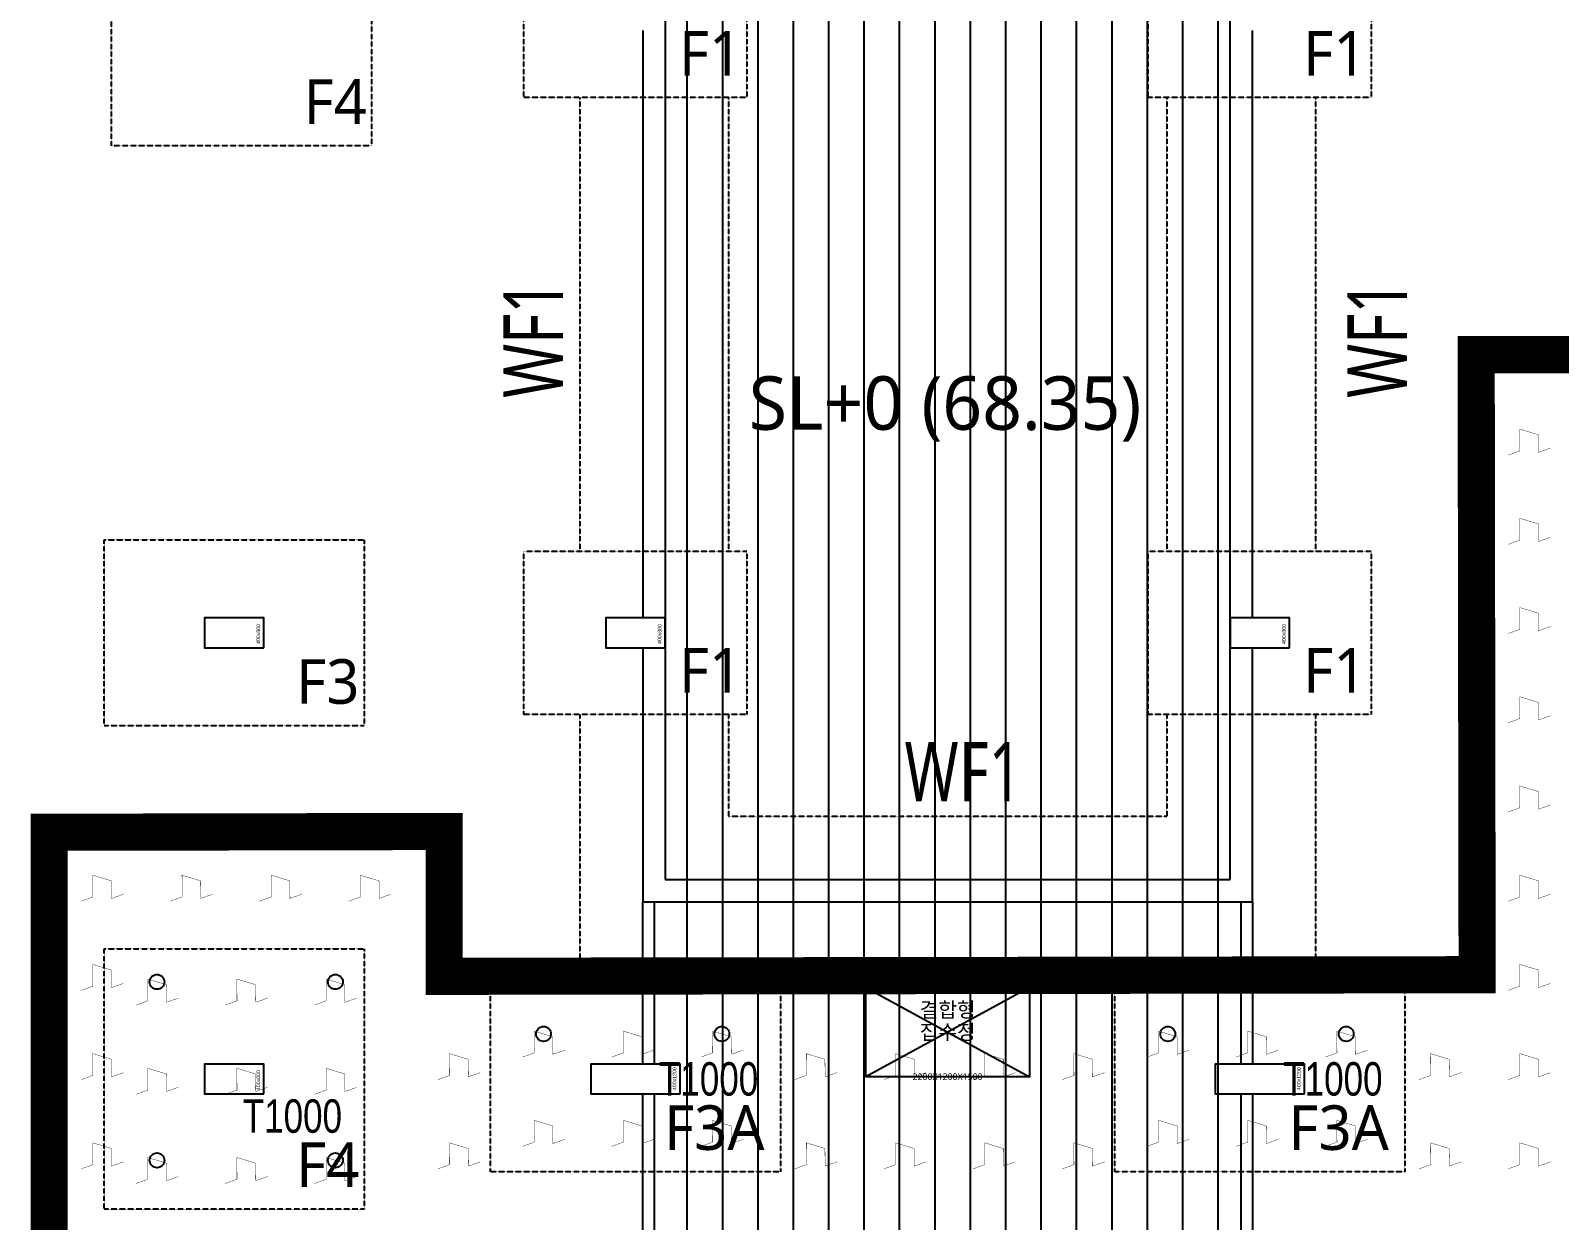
# Model space of a CAD drawing. Header units: millimetres. Extents: x 91591 to 1353697, y 75729 to 160586.
# Drawn here: x 1101941 to 1122511, y 127412 to 143415 of the extents above; entities that cross this region are included whole.
import ezdxf
from ezdxf.enums import TextEntityAlignment as Align

# ---------------------------------------------------------------- set-up
doc = ezdxf.new("R2010")
doc.units = ezdxf.units.MM
doc.linetypes.add('HID', pattern=[2.5, 1.5, -1])
doc.linetypes.add('HIDDEN', pattern=[0.375, 0.25, -0.125])
for name, color, linetype in [('-S_F', 7, 'Continuous'), ('-S_F_NAME', 7, 'Continuous'), ('8', 8, 'Continuous'), ('NX_BAR(D)', 7, 'Continuous'), ('S-HAT_SLAB LEVEL', 7, 'Continuous'), ('S-TEXT-NOTES-TEXT', 3, 'Continuous'), ('XR-지하주차장$0$A-CON', 2, 'Continuous'), ('XR-지하주차장$0$AA-COL', 2, 'Continuous'), ('XR-지하주차장$1$A-집수정', 4, 'Continuous'), ('기초', 7, 'Continuous')]:
    doc.layers.add(name, color=color, linetype=linetype)
doc.layers.add('DEFPOINT', color=142, linetype='Continuous', plot=False)
doc.layers.add('S_NOPLOT_251', color=251, linetype='Continuous', plot=False)
doc.styles.add('EST', font='')
doc.styles.add('XR-지하주차장$0$Standard', font='arial.ttf')
doc.styles.add('XR-지하주차장$0$맑은고딕', font='malgun.ttf')
doc.styles.add('맑은 고딕', font='malgun.ttf')
doc.styles.add('맑은고딕', font='malgun.ttf')
doc.styles.get('EST').set_extended_font_data('HYHeadLine-Medium')

# ---------------------------------------------------------------- blocks, each defined once
blk = doc.blocks.new('zw$D357')
at = {"layer": 'S-HAT_SLAB LEVEL', "transparency": 33554559}
h = blk.add_hatch(dxfattribs=at)
h.set_pattern_fill('ANSI31', color=8, scale=150, angle=45)
h.set_pattern_definition([(90, (-331308.5749018475, 62679.21827539796), (-476.2500000000001, 0), [])])
h.paths.add_polyline_path([(-48209.73455426423, 2511.933489013463), (-48209.73455426423, -1926.653482069261), (-48209.62759540649, -1926.653482069261), (-48209.62759540369, -2419.986815405078), (-48209.73455426446, -2419.908378906548), (-48209.73455426446, -14046.65344469715), (-48359.73455426422, -14046.65344469715), (-48359.73455426422, -20176.65344469715), (-40459.73455426422, -20176.65344469715), (-40459.73455426422, -14046.65344469715), (-40609.73455426423, -14046.65344469715), (-40609.73455426446, -1971.00807505846), (-47909.53200764162, 2334.855795079842), (-47909.62759540369, 2334.912178547122), (-47909.62759540369, 2330.878546908498), (-47909.53200764139, 2330.820893649012), (-46159.53200764139, 1275.317541488446), (-46159.53200764162, 877.5785246770828), (-47228.686461373, 877.5785246770828), (-48009.73620337318, 1114.651900814846), (-48009.73596495063, 2393.96217469871), (-48209.62759540369, 2511.870398181491)])
h.paths.add_polyline_path([(-48209.62759540369, -2326.764955000952), (-48209.62759540369, -2419.986815405078), (-48209.73455426446, -2419.908378906548), (-48209.73455426423, -2326.764955000952)])
h.paths.add_polyline_path([(-48209.62759540369, -2326.653482069261), (-48209.62759540369, -1926.764955000952)])
h.paths.add_polyline_path([(-48209.62759540369, -1926.764955000952), (-48209.62759540369, -2326.653482069261)])
h.paths.add_polyline_path([(-48209.62759540369, -1926.764955000952), (-48209.62759540369, -1926.653482069261)])
h.paths.add_polyline_path([(-48209.62759540369, -2326.653482069261), (-48209.62759540369, -2326.764955000952)])
at = {"layer": '-S_F', "linetype": 'HIDDEN', "lineweight": -3}
for p, q in [((-49359.5320012113, -3226.653482069262), (-49359.5320012113, -9326.653482069261)), ((-47359.5320012113, -3226.653482069262), (-47359.5320012113, -9326.653482069261)), ((-41459.5320012113, -3226.653482070193), (-41459.5320012113, -9326.653482070193)), ((-39459.53200121131, -3226.653482070193), (-39459.53200121131, -9326.653482070193)), ((-49359.5320012113, -11526.65348206926), (-49359.5320012113, -14895.54484723043)), ((-47359.5320012113, -11526.65348206926), (-47359.5320012113, -12895.54484723042)), ((-41459.5320012113, -11526.65348207019), (-41459.5320012113, -12895.54484723042)), ((-39459.53200121131, -11526.65348207019), (-39459.53200121131, -14895.54484723043)), ((-41459.5320012113, -12895.54484723042), (-47359.5320012113, -12895.54484723042)), ((-39459.53200121131, -14895.54484723043), (-49359.5320012113, -14895.54484723043))]:
    blk.add_line(p, q, dxfattribs=at)
for points in [[(-55659.62759541021, -376.65348206833), (-52159.62759541022, -376.65348206833), (-52159.62759541022, -3876.653482068331), (-55659.62759541021, -3876.653482068331)], [(-50109.62759540649, -1026.653482069261), (-47109.62759540649, -1026.653482069261), (-47109.62759540649, -3226.653482069262), (-50109.62759540649, -3226.653482069262)], [(-41709.62759540649, -1026.653482070193), (-38709.62759540649, -1026.653482070193), (-38709.62759540649, -3226.653482070193), (-41709.62759540649, -3226.653482070193)], [(-55759.62759540718, -9176.65348206833), (-52259.62759540719, -9176.65348206833), (-52259.62759540719, -11676.65348206833), (-55759.62759540718, -11676.65348206833)], [(-50109.62759540719, -9326.653482069261), (-47109.62759540719, -9326.653482069261), (-47109.62759540719, -11526.65348206926), (-50109.62759540719, -11526.65348206926)], [(-41709.62759540719, -9326.653482070193), (-38709.62759540719, -9326.653482070193), (-38709.62759540719, -11526.65348207019), (-41709.62759540719, -11526.65348207019)], [(-55759.62759540718, -14676.65348206833), (-52259.62759540719, -14676.65348206833), (-52259.62759540719, -18176.65348206833), (-55759.62759540718, -18176.65348206833)], [(-50559.62759540393, -15176.65344467666), (-46659.62759540393, -15176.65344467666), (-46659.62759540393, -17676.65344467666), (-50559.62759540393, -17676.65344467666)], [(-42159.62759538554, -15176.65344468504), (-38259.62759538554, -15176.65344468504), (-38259.62759538554, -17676.65344468504), (-42159.62759538554, -17676.65344468504)]]:
    blk.add_lwpolyline(points, close=True, dxfattribs=at)
at = {"layer": 'S_NOPLOT_251'}
for points in [[(-48509.6275954037, -14046.65344469715), (-48359.62759540369, -14046.65344469715), (-48359.62759540369, -16226.65344469715), (-48509.6275954037, -16226.65344469715)], [(-40459.62759540369, -14046.65344469715), (-40309.62759540369, -14046.65344469715), (-40309.62759540369, -16226.65344469715), (-40459.62759540369, -16226.65344469715)], [(-40309.62759540369, -16626.65344469715), (-40309.62759540369, -20326.65344469715), (-48509.6275954037, -20326.65344469715), (-48509.6275954037, -16626.65344469715), (-48359.62759540369, -16626.65344469715), (-48359.62759540369, -20176.65344469715), (-40459.62759540369, -20176.65344469715), (-40459.62759540369, -16626.65344469715)]]:
    blk.add_lwpolyline(points, close=True, dxfattribs=at)
at = {"layer": 'XR-지하주차장$0$A-CON'}
for p, q in [((-48209.62759540369, 1175.325280013494), (-48209.62759540369, -13746.76495500188)), ((-40609.6275954037, -13746.76495500188), (-40609.6275954037, 877.5785246770828)), ((-48509.6275954037, -2326.76495500654), (-48509.6275954037, -10226.76495500654)), ((-40309.62759540369, -10226.76495500654), (-40309.62759540369, -2326.76495500654)), ((-48509.6275954037, -10626.76495500654), (-48509.6275954037, -14046.76495500188)), ((-40309.62759540369, -14046.76495500188), (-40309.62759540369, -10626.76495500654)), ((-48209.62759540369, -13746.76495500188), (-40609.6275954037, -13746.76495500188)), ((-48509.6275954037, -14046.76495500188), (-40309.62759540369, -14046.76495500188))]:
    blk.add_line(p, q, dxfattribs=at)
blk.add_lwpolyline([(-48209.62759540369, -13746.76495500188), (-40609.6275954037, -13746.76495500188)], dxfattribs=at)
at = {"layer": 'XR-지하주차장$0$AA-COL'}
for points in [[(-53609.62759540369, -10626.76495500095), (-53609.62759540369, -10226.76495500095), (-54409.6275954037, -10226.76495500095), (-54409.6275954037, -10626.76495500095)], [(-48209.62759540369, -10626.76495500095), (-48209.62759540369, -10226.76495500095), (-49009.62759540369, -10226.76495500095), (-49009.62759540369, -10626.76495500095)], [(-39809.6275954037, -10626.76495500095), (-39809.6275954037, -10226.76495500095), (-40609.6275954037, -10226.76495500095), (-40609.6275954037, -10626.76495500095)], [(-53609.62759540369, -16626.76495500095), (-53609.62759540369, -16226.76495500095), (-54409.6275954037, -16226.76495500095), (-54409.6275954037, -16626.76495500095)], [(-48009.6275954037, -16626.76495500095), (-48009.6275954037, -16226.76495500095), (-49209.62759540369, -16226.76495500095), (-49209.62759540369, -16626.76495500095)], [(-39609.62759538554, -16626.76495501026), (-39609.62759538554, -16226.76495501026), (-40809.62759538554, -16226.76495501026), (-40809.62759538554, -16626.76495501026)]]:
    blk.add_lwpolyline(points, close=True, dxfattribs=at)
at = {"layer": 'XR-지하주차장$1$A-집수정', "lineweight": -3, "ltscale": 0.5}
for p, q in [((-45509.62759540509, -15196.76495499816), (-43309.6275954051, -16396.76495499816)), ((-43309.6275954051, -15196.76495499816), (-45509.62759540509, -16396.76495499816))]:
    blk.add_line(p, q, dxfattribs=at)
blk.add_lwpolyline([(-45509.62759540509, -15196.76495499816), (-43309.6275954051, -15196.76495499816), (-43309.6275954051, -16396.76495499816), (-45509.62759540509, -16396.76495499816)], close=True, dxfattribs=at)
at = {"layer": '기초', "color": 6, "linetype": 'HID', "ltscale": 3, "const_width": 500}
blk.add_lwpolyline([(-56498.19192278548, -55179.49009371176), (-56497.66029514815, -13109.48375289421), (-51183.36221641278, -13098.65892140847), (-51183.36221641255, -15034.76066461298), (-51183.34348332206, -15034.76066461298), (-51183.34348332206, -15046.77595059294), (-37284.86666548718, -15025.10676782392), (-37297.86901842244, -6685.479806887918), (-14909.64353988901, -6684.054340347647), (-14909.64353988901, -24464.4900604235), (-14909.62480679829, -24464.49006084446), (-14909.62480679829, -24476.50534640346), (-13109.20024625421, -24476.54583629407), (-13108.92086913786, -55179.49009371176)], close=True, dxfattribs=at)
at = {"layer": 'Defpoints', "style": 'XR-지하주차장$0$Standard'}
for s, height, p in [('400x800', 50, (-53659.62759540369, -10576.76495500095)), ('400x800', 50, (-48259.62759540369, -10576.76495500095)), ('400x800', 50, (-39859.6275954037, -10576.76495500095)), ('400x800', 50, (-53659.62759540369, -16576.76495500095)), ('400x1200', 50.00000000000001, (-48059.6275954037, -16576.76495500095)), ('400x1200', 50.00000000000001, (-39659.62759538554, -16576.76495501026))]:
    blk.add_text(s, height=height, rotation=90, dxfattribs=at).set_placement(p)
at = {"layer": 'Defpoints', "style": 'XR-지하주차장$0$맑은고딕'}
for s, p in [('결합형', (-44409.62759540509, -15496.76495499816)), ('집수정', (-44409.62759540509, -15796.76495499816))]:
    blk.add_text(s, height=200, dxfattribs=at).set_placement(p, align=Align.MIDDLE_CENTER)
blk.add_text('2200X1200X1500', height=90, dxfattribs=at).set_placement((-44409.62759540509, -16396.76495499816), align=Align.MIDDLE)
at = {"layer": 'S-TEXT-NOTES-TEXT', "color": 3, "style": '맑은 고딕'}
blk.add_text('SL+0 (68.35)', height=720, dxfattribs=at).set_placement((-44443.87118130829, -7696.455679364503), align=Align.CENTER)

msp = doc.modelspace()

# ---------------------------------------------------------------- linework, layer by layer
at = {"color": 5}
for centre in [(1103642.185506355, 130620.1601423217), (1106042.185506355, 130620.1601423217), (1108842.185506358, 129920.1608880538), (1111242.185506358, 129920.1608880538), (1117242.185506376, 129920.1608880454), (1119642.185506376, 129920.1608880454), (1103642.185506355, 128220.1601423217), (1106042.185506355, 128220.1601423217)]:
    msp.add_circle(centre, 100, dxfattribs=at)
at = {"layer": 'DEFPOINT', "linetype": 'HID', "ltscale": 3}
msp.add_lwpolyline([(1102190.797373814, 90562.32787996077), (1102191.329001451, 132632.3342207783), (1107505.627080186, 132643.1590522641), (1107505.627080186, 130707.0573090595), (1107505.645813277, 130707.0573090595), (1107505.645813277, 130695.0420230796), (1121404.122631111, 130716.7112058486), (1121391.120278177, 139056.3381667846), (1143779.34575671, 139057.7636333249), (1143779.34575671, 121277.327913249), (1143779.3644898, 121277.3279128281), (1143779.3644898, 121265.312627269), (1145579.789050345, 121265.2721373784), (1145580.068427461, 90562.32787996077)], close=True, dxfattribs=at)
at = {"layer": 'DEFPOINT', "linetype": 'HIDDEN', "lineweight": -3}
for points in [[(1102929.361701192, 131065.1644916042), (1106429.361701191, 131065.1644916042), (1106429.361701191, 127565.1644916042), (1102929.361701192, 127565.1644916042)], [(1108129.361701195, 130565.1645289959), (1112029.361701195, 130565.1645289959), (1112029.361701195, 128065.1645289959), (1108129.361701195, 128065.1645289959)], [(1116529.361701214, 130565.1645289875), (1120429.361701214, 130565.1645289875), (1120429.361701214, 128065.1645289875), (1116529.361701214, 128065.1645289875)]]:
    msp.add_lwpolyline(points, close=True, dxfattribs=at)
at = {"layer": 'NX_BAR(D)', "color": 6, "const_width": 5}
for points in [[(1121822.281869494, 138905.1518544817), (1121979.892735056, 138962.7811880204), (1121978.295461425, 139255.366393769), (1122228.94689653, 139179.2806675873), (1122231.282258626, 138942.9537172635), (1122390.551443686, 138999.5140544797)], [(1121822.281869494, 137705.1518544816), (1121979.892735056, 137762.7811880204), (1121978.295461425, 138055.366393769), (1122228.94689653, 137979.2806675873), (1122231.282258626, 137742.9537172635), (1122390.551443686, 137799.5140544796)], [(1121822.281869494, 136505.1518544817), (1121979.892735056, 136562.7811880204), (1121978.295461425, 136855.366393769), (1122228.94689653, 136779.2806675873), (1122231.282258626, 136542.9537172635), (1122390.551443686, 136599.5140544796)], [(1121822.281869494, 135305.1518544816), (1121979.892735056, 135362.7811880204), (1121978.295461425, 135655.366393769), (1122228.94689653, 135579.2806675873), (1122231.282258626, 135342.9537172635), (1122390.551443686, 135399.5140544796)], [(1121822.281869494, 134105.1518544817), (1121979.892735056, 134162.7811880204), (1121978.295461425, 134455.366393769), (1122228.94689653, 134379.2806675873), (1122231.282258626, 134142.9537172635), (1122390.551443686, 134199.5140544796)], [(1121822.281869494, 132905.1518544816), (1121979.892735056, 132962.7811880204), (1121978.295461425, 133255.366393769), (1122228.94689653, 133179.2806675873), (1122231.282258626, 132942.9537172635), (1122390.551443686, 132999.5140544796)], [(1102622.281869495, 131705.1518544817), (1102779.892735056, 131762.7811880204), (1102778.295461424, 132055.366393769), (1103028.94689653, 131979.2806675873), (1103031.282258626, 131742.9537172635), (1103190.551443686, 131799.5140544796)], [(1103822.281869495, 131705.1518544817), (1103979.892735056, 131762.7811880204), (1103978.295461424, 132055.366393769), (1104228.94689653, 131979.2806675873), (1104231.282258626, 131742.9537172635), (1104390.551443686, 131799.5140544796)], [(1105022.281869495, 131705.1518544817), (1105179.892735056, 131762.7811880204), (1105178.295461425, 132055.366393769), (1105428.94689653, 131979.2806675873), (1105431.282258626, 131742.9537172635), (1105590.551443686, 131799.5140544796)], [(1106222.281869494, 131705.1518544817), (1106379.892735056, 131762.7811880204), (1106378.295461425, 132055.366393769), (1106628.94689653, 131979.2806675873), (1106631.282258626, 131742.9537172635), (1106790.551443686, 131799.5140544796)], [(1121822.281869494, 131705.1518544817), (1121979.892735056, 131762.7811880204), (1121978.295461425, 132055.366393769), (1122228.94689653, 131979.2806675873), (1122231.282258626, 131742.9537172635), (1122390.551443686, 131799.5140544796)], [(1102622.281869495, 130505.1518544817), (1102779.892735056, 130562.7811880204), (1102778.295461424, 130855.366393769), (1103028.94689653, 130779.2806675873), (1103031.282258626, 130542.9537172635), (1103190.551443686, 130599.5140544796)], [(1121822.281869494, 130505.1518544817), (1121979.892735056, 130562.7811880204), (1121978.295461425, 130855.366393769), (1122228.94689653, 130779.2806675873), (1122231.282258626, 130542.9537172635), (1122390.551443686, 130599.5140544796)], [(1102622.281869495, 129305.1518544817), (1102779.892735056, 129362.7811880204), (1102778.295461424, 129655.366393769), (1103028.94689653, 129579.2806675873), (1103031.282258626, 129342.9537172635), (1103190.551443686, 129399.5140544797)], [(1107422.281869494, 129305.1518544817), (1107579.892735056, 129362.7811880204), (1107578.295461425, 129655.366393769), (1107828.94689653, 129579.2806675873), (1107831.282258626, 129342.9537172635), (1107990.551443686, 129399.5140544797)], [(1112222.281869494, 129305.1518544817), (1112379.892735056, 129362.7811880204), (1112378.295461425, 129655.366393769), (1112628.94689653, 129579.2806675873), (1112631.282258626, 129342.9537172635), (1112790.551443686, 129399.5140544797)], [(1113422.281869494, 129305.1518544817), (1113579.892735056, 129362.7811880204), (1113578.295461425, 129655.366393769), (1113828.94689653, 129579.2806675873), (1113831.282258626, 129342.9537172635), (1113990.551443686, 129399.5140544797)], [(1114622.281869494, 129305.1518544817), (1114779.892735056, 129362.7811880204), (1114778.295461425, 129655.366393769), (1115028.94689653, 129579.2806675873), (1115031.282258626, 129342.9537172635), (1115190.551443686, 129399.5140544797)], [(1115822.281869494, 129305.1518544817), (1115979.892735056, 129362.7811880204), (1115978.295461425, 129655.366393769), (1116228.94689653, 129579.2806675873), (1116231.282258626, 129342.9537172635), (1116390.551443686, 129399.5140544797)], [(1120622.281869494, 129305.1518544817), (1120779.892735056, 129362.7811880204), (1120778.295461425, 129655.366393769), (1121028.94689653, 129579.2806675873), (1121031.282258626, 129342.9537172635), (1121190.551443686, 129399.5140544797)], [(1121822.281869494, 129305.1518544817), (1121979.892735056, 129362.7811880204), (1121978.295461425, 129655.366393769), (1122228.94689653, 129579.2806675873), (1122231.282258626, 129342.9537172635), (1122390.551443686, 129399.5140544797)], [(1102622.281869495, 128105.1518544817), (1102779.892735056, 128162.7811880204), (1102778.295461424, 128455.366393769), (1103028.94689653, 128379.2806675873), (1103031.282258626, 128142.9537172635), (1103190.551443686, 128199.5140544796)], [(1107422.281869494, 128105.1518544817), (1107579.892735056, 128162.7811880204), (1107578.295461425, 128455.366393769), (1107828.94689653, 128379.2806675873), (1107831.282258626, 128142.9537172635), (1107990.551443686, 128199.5140544796)], [(1112222.281869494, 128105.1518544817), (1112379.892735056, 128162.7811880204), (1112378.295461425, 128455.366393769), (1112628.94689653, 128379.2806675873), (1112631.282258626, 128142.9537172635), (1112790.551443686, 128199.5140544796)], [(1113422.281869494, 128105.1518544817), (1113579.892735056, 128162.7811880204), (1113578.295461425, 128455.366393769), (1113828.94689653, 128379.2806675873), (1113831.282258626, 128142.9537172635), (1113990.551443686, 128199.5140544796)], [(1114622.281869494, 128105.1518544817), (1114779.892735056, 128162.7811880204), (1114778.295461425, 128455.366393769), (1115028.94689653, 128379.2806675873), (1115031.282258626, 128142.9537172635), (1115190.551443686, 128199.5140544796)], [(1115822.281869494, 128105.1518544817), (1115979.892735056, 128162.7811880204), (1115978.295461425, 128455.366393769), (1116228.94689653, 128379.2806675873), (1116231.282258626, 128142.9537172635), (1116390.551443686, 128199.5140544796)], [(1120622.281869494, 128105.1518544817), (1120779.892735056, 128162.7811880204), (1120778.295461425, 128455.366393769), (1121028.94689653, 128379.2806675873), (1121031.282258626, 128142.9537172635), (1121190.551443686, 128199.5140544796)], [(1121822.281869494, 128105.1518544817), (1121979.892735056, 128162.7811880204), (1121978.295461425, 128455.366393769), (1122228.94689653, 128379.2806675873), (1122231.282258626, 128142.9537172635), (1122390.551443686, 128199.5140544796)]]:
    msp.add_lwpolyline(points, dxfattribs=at)
at = {"layer": 'NX_BAR(D)', "color": 5, "const_width": 5}
for points in [[(1103360.846196873, 130307.9884661251), (1103518.457062435, 130365.6177996638), (1103516.859788802, 130658.2030054125), (1103767.511223908, 130582.1172792307), (1103769.846586004, 130345.790328907), (1103929.115771065, 130402.3506661231)], [(1104560.846196873, 130307.9884661251), (1104718.457062435, 130365.6177996638), (1104716.859788802, 130658.2030054125), (1104967.511223908, 130582.1172792307), (1104969.846586004, 130345.790328907), (1105129.115771066, 130402.3506661231)], [(1105760.846196873, 130307.9884661251), (1105918.457062435, 130365.6177996638), (1105916.859788802, 130658.2030054125), (1106167.511223907, 130582.1172792307), (1106169.846586005, 130345.790328907), (1106329.115771065, 130402.3506661231)], [(1108560.846196876, 129607.9885035168), (1108718.457062437, 129665.6178370555), (1108716.859788806, 129958.2030428041), (1108967.511223911, 129882.1173166224), (1108969.846586008, 129645.7903662986), (1109129.115771067, 129702.3507035147)], [(1109760.846196876, 129607.9885035168), (1109918.457062437, 129665.6178370555), (1109916.859788806, 129958.2030428041), (1110167.511223911, 129882.1173166224), (1110169.846586008, 129645.7903662986), (1110329.115771067, 129702.3507035147)], [(1110960.846196876, 129607.9885035168), (1111118.457062437, 129665.6178370555), (1111116.859788806, 129958.2030428041), (1111367.511223911, 129882.1173166224), (1111369.846586008, 129645.7903662986), (1111529.115771067, 129702.3507035147)], [(1116960.846196895, 129607.9885035084), (1117118.457062456, 129665.6178370471), (1117116.859788824, 129958.2030427958), (1117367.51122393, 129882.117316614), (1117369.846586026, 129645.7903662902), (1117529.115771086, 129702.3507035064)], [(1118160.846196895, 129607.9885035084), (1118318.457062456, 129665.6178370471), (1118316.859788824, 129958.2030427958), (1118567.51122393, 129882.117316614), (1118569.846586025, 129645.7903662902), (1118729.115771086, 129702.3507035064)], [(1119360.846196895, 129607.9885035084), (1119518.457062456, 129665.6178370471), (1119516.859788824, 129958.2030427958), (1119767.51122393, 129882.117316614), (1119769.846586025, 129645.7903662902), (1119929.115771086, 129702.3507035064)], [(1103360.846196873, 129107.9884661251), (1103518.457062435, 129165.6177996638), (1103516.859788802, 129458.2030054125), (1103767.511223908, 129382.1172792307), (1103769.846586004, 129145.790328907), (1103929.115771065, 129202.3506661231)], [(1104560.846196873, 129107.9884661251), (1104718.457062435, 129165.6177996638), (1104716.859788802, 129458.2030054125), (1104967.511223908, 129382.1172792307), (1104969.846586004, 129145.790328907), (1105129.115771066, 129202.3506661231)], [(1105760.846196873, 129107.9884661251), (1105918.457062435, 129165.6177996638), (1105916.859788802, 129458.2030054125), (1106167.511223907, 129382.1172792307), (1106169.846586005, 129145.790328907), (1106329.115771065, 129202.3506661231)], [(1108560.846196876, 128407.9885035168), (1108718.457062437, 128465.6178370555), (1108716.859788806, 128758.2030428041), (1108967.511223911, 128682.1173166224), (1108969.846586008, 128445.7903662986), (1109129.115771067, 128502.3507035148)], [(1109760.846196876, 128407.9885035168), (1109918.457062437, 128465.6178370555), (1109916.859788806, 128758.2030428041), (1110167.511223911, 128682.1173166224), (1110169.846586008, 128445.7903662986), (1110329.115771067, 128502.3507035148)], [(1110960.846196876, 128407.9885035168), (1111118.457062437, 128465.6178370555), (1111116.859788806, 128758.2030428041), (1111367.511223911, 128682.1173166224), (1111369.846586008, 128445.7903662986), (1111529.115771067, 128502.3507035148)], [(1116960.846196895, 128407.9885035084), (1117118.457062456, 128465.6178370471), (1117116.859788824, 128758.2030427957), (1117367.51122393, 128682.117316614), (1117369.846586026, 128445.7903662902), (1117529.115771086, 128502.3507035064)], [(1118160.846196895, 128407.9885035084), (1118318.457062456, 128465.6178370471), (1118316.859788824, 128758.2030427957), (1118567.51122393, 128682.117316614), (1118569.846586025, 128445.7903662902), (1118729.115771086, 128502.3507035064)], [(1119360.846196895, 128407.9885035084), (1119518.457062456, 128465.6178370471), (1119516.859788824, 128758.2030427957), (1119767.51122393, 128682.117316614), (1119769.846586025, 128445.7903662902), (1119929.115771086, 128502.3507035064)], [(1103360.846196873, 127907.9884661251), (1103518.457062435, 127965.6177996638), (1103516.859788802, 128258.2030054125), (1103767.511223908, 128182.1172792307), (1103769.846586004, 127945.790328907), (1103929.115771065, 128002.3506661231)], [(1104560.846196873, 127907.9884661251), (1104718.457062435, 127965.6177996638), (1104716.859788802, 128258.2030054125), (1104967.511223908, 128182.1172792307), (1104969.846586004, 127945.790328907), (1105129.115771066, 128002.3506661231)], [(1105760.846196873, 127907.9884661251), (1105918.457062435, 127965.6177996638), (1105916.859788802, 128258.2030054125), (1106167.511223907, 128182.1172792307), (1106169.846586005, 127945.790328907), (1106329.115771065, 128002.3506661231)]]:
    msp.add_lwpolyline(points, dxfattribs=at)

# ---------------------------------------------------------------- block references
at = {"layer": '8'}
msp.add_blockref('zw$D357', (1158688.989296599, 145741.8172653321), dxfattribs=at)

# ---------------------------------------------------------------- texts
at = {"layer": '-S_F_NAME', "lineweight": -3, "style": '맑은고딕'}
for s, p in [('F1', (1111089.888983521, 143110.1070452343)), ('F1', (1119489.888983521, 143110.1070452333)), ('F4', (1106039.888983517, 142460.1070452352)), ('F3', (1105939.88898352, 134660.1070452352)), ('F1', (1111089.88898352, 134810.1070452343)), ('F1', (1119489.88898352, 134810.1070452333)), ('F3A', (1111139.888983523, 128660.1070826269)), ('F3A', (1119539.888983541, 128660.1070826185)), ('F4', (1105939.88898352, 128160.1070452352))]:
    msp.add_text(s, height=600, rotation=359.9999999966649, dxfattribs=at).set_placement(p, align=Align.MIDDLE_CENTER)
at = {"layer": '-S_F_NAME', "lineweight": -3, "style": '맑은고딕', "width": 0.75}
for rotation, p in [(90.00000018221108, (1108702.703883404, 139265.1645264515)), (90.00000018221108, (1120059.680563652, 139265.1645264515)), (1.82211077e-07, (1114489.898815281, 133448.0485873442))]:
    msp.add_text('WF1', height=800, rotation=rotation, dxfattribs=at).set_placement(p, align=Align.MIDDLE_CENTER)
at = {"layer": 'DEFPOINT', "color": 1, "style": 'EST', "width": 0.8}
for p in [(1111063.511216166, 129315.6454264618, 2.3739983697e-06), (1119463.511216185, 129315.6454264534, 2.3739983697e-06), (1105463.511216163, 128815.6453890701, 2.3739983697e-06)]:
    msp.add_text('T1000', height=450, dxfattribs=at).set_placement(p, align=Align.MIDDLE_CENTER)

doc.saveas('drawing.dxf')
